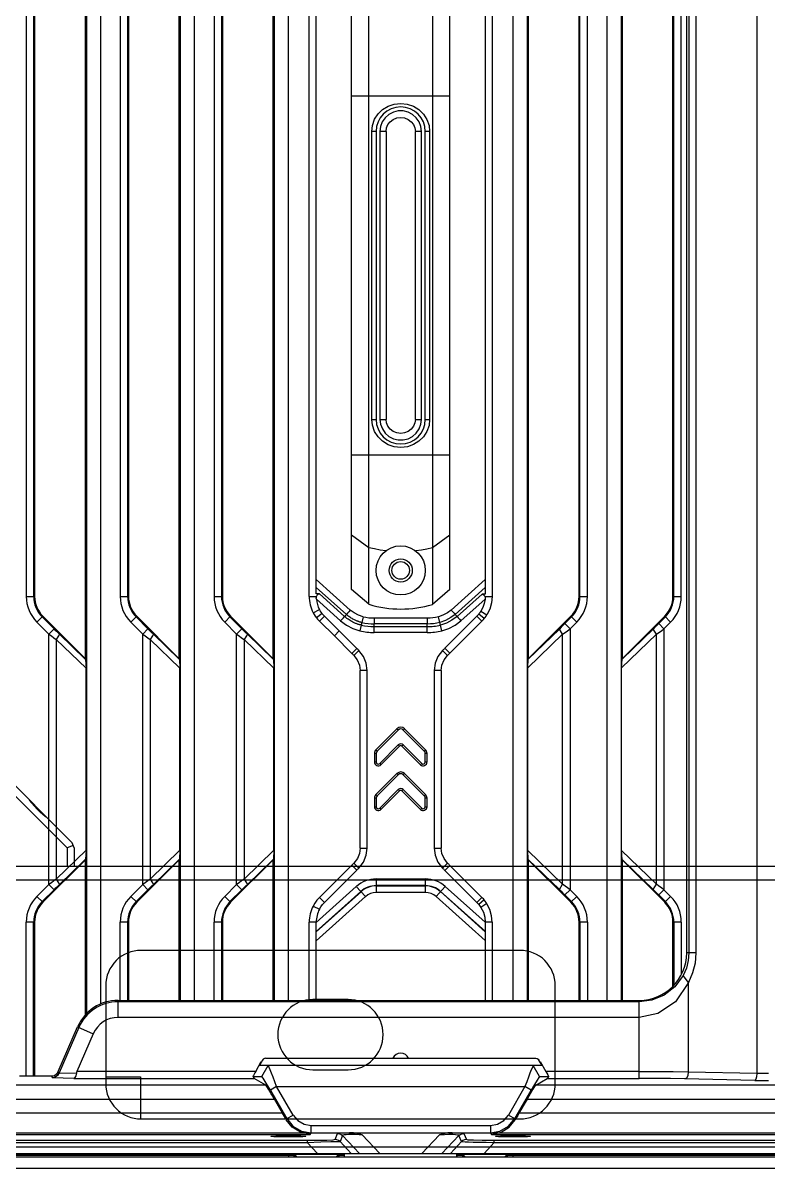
# Model space of a CAD drawing. Header units: millimetres. Extents: x -3132 to 28633, y 682 to 5849.
# Drawn here: x 23632.1 to 23738.2, y 4833.6 to 4996.7 of the extents above; entities that cross this region are included whole.
import ezdxf

# ---------------------------------------------------------------- set-up
doc = ezdxf.new("R2010")
doc.units = ezdxf.units.MM
doc.layers.add('02___PRT_ALL_AXES', color=7, linetype='Continuous')

# ---------------------------------------------------------------- blocks, each defined once
blk = doc.blocks.new('gf')
at = {"linetype": 'Continuous'}
for p, q in [((19934.49, 5447.26), (19934.49, 5019.82)), ((19899.82, 5030.21), (19899.82, 5253.52)), ((19901.82, 5252.62), (19901.82, 5030.21)), ((19913.19, 5030.21), (19913.19, 5253.52)), ((19915.19, 5252.62), (19915.19, 5030.21)), ((19867.76, 5231.19), (19867.76, 5030.21)), ((19865.77, 5229.2), (19865.77, 5030.21)), ((19854.39, 5217.82), (19854.39, 5030.21)), ((19852.4, 5215.83), (19852.4, 5030.21)), ((19841.02, 5204.45), (19841.02, 5029.65)), ((19839.03, 5202.46), (19839.03, 5028.24)), ((19838.88, 5078.85), (19838.88, 5188.02)), ((19852.25, 5078.85), (19852.25, 5188.02)), ((19865.62, 5078.85), (19865.62, 5188.02)), ((19901.96, 5188.04), (19901.96, 5078.84)), ((19915.33, 5188.04), (19915.33, 5078.84)), ((19888.32, 5180.27), (19888.32, 5086.6)), ((19830.47, 5179.14), (19830.47, 5087.73)), ((19831.52, 5179.14), (19831.52, 5087.73)), ((19831.66, 5179.14), (19831.66, 5087.73)), ((19843.84, 5179.14), (19843.84, 5087.73)), ((19844.89, 5179.14), (19844.89, 5087.73)), ((19845.03, 5179.14), (19845.03, 5087.73)), ((19857.21, 5179.14), (19857.21, 5087.73)), ((19858.26, 5179.14), (19858.26, 5087.73)), ((19858.4, 5179.14), (19858.4, 5087.73)), ((19870.76, 5087.73), (19870.76, 5179.14)), ((19871.77, 5088.08), (19871.76, 5179.06)), ((19879.26, 5086.61), (19879.26, 5180.26)), ((19895.82, 5179.08), (19895.82, 5088.06)), ((19896.82, 5179.14), (19896.82, 5087.73)), ((19909.19, 5087.73), (19909.19, 5179.14)), ((19909.32, 5087.73), (19909.32, 5179.14)), ((19910.38, 5087.73), (19910.38, 5179.14)), ((19922.56, 5087.73), (19922.56, 5179.14)), ((19922.69, 5087.73), (19922.69, 5179.14)), ((19923.75, 5087.73), (19923.75, 5179.14)), ((19876.79, 5088.7), (19876.79, 5178.17)), ((19890.79, 5088.69), (19890.79, 5178.18)), ((19924.51, 5173.43), (19924.51, 5036.97)), ((19924.82, 5173.43), (19924.82, 5036.97)), ((19925.81, 5173.43), (19925.81, 5036.97)), ((19890.79, 5158.96), (19876.79, 5158.96)), ((19879.67, 5112.93), (19879.67, 5153.93)), ((19880.29, 5153.93), (19879.67, 5153.93)), ((19880.29, 5153.93), (19880.29, 5112.93)), ((19880.84, 5153.93), (19880.84, 5112.93)), ((19881.71, 5153.93), (19880.84, 5153.93)), ((19881.71, 5153.93), (19881.71, 5112.93)), ((19885.88, 5112.93), (19885.88, 5153.93)), ((19886.74, 5153.93), (19885.88, 5153.93)), ((19886.74, 5112.93), (19886.74, 5153.93)), ((19887.29, 5112.93), (19887.29, 5153.93)), ((19887.91, 5153.93), (19887.29, 5153.93)), ((19887.91, 5153.93), (19887.91, 5112.93)), ((19879.67, 5112.93), (19880.29, 5112.93)), ((19880.84, 5112.93), (19881.71, 5112.93)), ((19885.88, 5112.93), (19886.74, 5112.93)), ((19887.29, 5112.93), (19887.91, 5112.93)), ((19876.79, 5107.91), (19890.79, 5107.91)), ((19879.26, 5094.66), (19876.79, 5096.44)), ((19890.79, 5096.43), (19888.32, 5094.65)), ((19876.61, 5085.79), (19871.76, 5090.14)), ((19876.06, 5085.17), (19871.77, 5089.02)), ((19895.82, 5090.12), (19890.99, 5085.79)), ((19895.82, 5089), (19891.53, 5085.16)), ((19830.47, 5087.73), (19831.66, 5087.73)), ((19843.84, 5087.73), (19845.03, 5087.73)), ((19857.21, 5087.73), (19858.4, 5087.73)), ((19870.76, 5087.73), (19871.81, 5087.73)), ((19872.21, 5088.08), (19871.77, 5088.08)), ((19871.78, 5087.34), (19875.23, 5084.25)), ((19872.21, 5088.08), (19875.78, 5084.87)), ((19879.26, 5086.61), (19876.79, 5088.7)), ((19890.79, 5088.69), (19888.32, 5086.6)), ((19891.81, 5084.86), (19895.38, 5088.06)), ((19895.82, 5088.06), (19895.38, 5088.06)), ((19895.77, 5087.73), (19896.82, 5087.73)), ((19909.19, 5087.73), (19910.38, 5087.73)), ((19922.56, 5087.73), (19923.75, 5087.73)), ((19871.34, 5085.4), (19872.22, 5085.87)), ((19892.36, 5084.24), (19895.8, 5087.32)), ((19832.83, 5084.9), (19831.99, 5084.06)), ((19831.99, 5084.06), (19833.68, 5082.37)), ((19832.73, 5084.81), (19834.42, 5083.12)), ((19838.88, 5078.85), (19832.83, 5084.9)), ((19846.2, 5084.9), (19845.36, 5084.06)), ((19845.36, 5084.06), (19847.05, 5082.37)), ((19846.1, 5084.81), (19847.79, 5083.12)), ((19852.25, 5078.85), (19846.2, 5084.9)), ((19859.57, 5084.9), (19858.73, 5084.06)), ((19858.73, 5084.06), (19860.42, 5082.37)), ((19859.47, 5084.81), (19861.16, 5083.12)), ((19865.62, 5078.85), (19859.57, 5084.9)), ((19872.59, 5085.3), (19871.8, 5084.68)), ((19872.24, 5084.19), (19872.94, 5084.91)), ((19872.26, 5084.17), (19874.34, 5082.12)), ((19875.04, 5082.82), (19872.94, 5084.91)), ((19875.78, 5084.87), (19876.06, 5085.17)), ((19878.46, 5084.84), (19877.96, 5082.83)), ((19880.01, 5084.67), (19887.57, 5084.67)), ((19889.65, 5082.83), (19889.15, 5084.84)), ((19894.65, 5084.93), (19890.09, 5080.37)), ((19890.8, 5079.66), (19895.35, 5084.21)), ((19891.81, 5084.86), (19891.53, 5085.16)), ((19895.35, 5084.21), (19894.65, 5084.93)), ((19895.67, 5084.56), (19894.9, 5085.2)), ((19895.22, 5085.63), (19896.07, 5085.1)), ((19908.02, 5084.9), (19901.96, 5078.84)), ((19907.16, 5083.86), (19908.11, 5084.81)), ((19907.91, 5083.11), (19908.86, 5084.06)), ((19908.86, 5084.06), (19908.02, 5084.9)), ((19921.39, 5084.9), (19915.33, 5078.84)), ((19920.53, 5083.86), (19921.48, 5084.81)), ((19921.28, 5083.11), (19922.23, 5084.06)), ((19922.23, 5084.06), (19921.39, 5084.9)), ((19833.68, 5082.37), (19834.42, 5083.12)), ((19847.05, 5082.37), (19847.79, 5083.12)), ((19860.42, 5082.37), (19861.16, 5083.12)), ((19874.34, 5082.12), (19875.04, 5082.82)), ((19877.54, 5080.32), (19875.04, 5082.82)), ((19887.57, 5083.83), (19880.02, 5083.83)), ((19880.02, 5083.43), (19880.02, 5083.83)), ((19880.02, 5083.43), (19887.57, 5083.43)), ((19887.56, 5082.6), (19880.02, 5082.6)), ((19887.57, 5083.43), (19887.57, 5083.83)), ((19906.38, 5083.08), (19901.95, 5078.81)), ((19906.84, 5082.34), (19906.38, 5083.08)), ((19907.16, 5083.86), (19907.91, 5083.11)), ((19907.91, 5083.11), (19907.91, 5045.97)), ((19919.75, 5083.08), (19915.32, 5078.81)), ((19920.21, 5082.34), (19919.75, 5083.08)), ((19920.53, 5083.86), (19921.28, 5083.11)), ((19921.28, 5083.11), (19921.28, 5045.97)), ((19833.68, 5046.71), (19833.68, 5082.37)), ((19835.21, 5082.35), (19834.74, 5081.6)), ((19834.74, 5081.6), (19838.99, 5077.51)), ((19834.74, 5081.6), (19834.74, 5047.48)), ((19838.92, 5078.76), (19835.21, 5082.35)), ((19847.05, 5046.71), (19847.05, 5082.37)), ((19848.58, 5082.35), (19848.11, 5081.6)), ((19848.11, 5081.6), (19852.36, 5077.51)), ((19848.11, 5081.6), (19848.11, 5047.48)), ((19852.29, 5078.76), (19848.58, 5082.35)), ((19860.42, 5046.71), (19860.42, 5082.37)), ((19861.95, 5082.35), (19861.48, 5081.6)), ((19861.48, 5081.6), (19865.73, 5077.51)), ((19861.48, 5081.6), (19861.48, 5047.48)), ((19865.66, 5078.76), (19861.95, 5082.35)), ((19874.34, 5082.12), (19876.83, 5079.61)), ((19901.88, 5077.55), (19906.84, 5082.34)), ((19906.84, 5046.74), (19906.84, 5082.34)), ((19915.25, 5077.55), (19920.21, 5082.34)), ((19920.21, 5046.74), (19920.21, 5082.34)), ((19876.83, 5079.61), (19877.54, 5080.32)), ((19877.12, 5079.33), (19877.83, 5080.04)), ((19890.46, 5079.33), (19889.75, 5080.03)), ((19890.09, 5080.37), (19890.8, 5079.66)), ((19838.92, 5078.76), (19838.88, 5078.85)), ((19838.92, 5078.76), (19838.99, 5077.51)), ((19852.29, 5078.76), (19852.25, 5078.85)), ((19852.29, 5078.76), (19852.36, 5077.51)), ((19865.66, 5078.76), (19865.62, 5078.85)), ((19865.66, 5078.76), (19865.73, 5077.51)), ((19901.88, 5077.55), (19901.95, 5078.81)), ((19901.88, 5051.53), (19901.88, 5077.55)), ((19915.25, 5077.55), (19915.32, 5078.81)), ((19915.25, 5051.53), (19915.25, 5077.55)), ((19838.99, 5051.58), (19838.99, 5077.51)), ((19852.36, 5051.58), (19852.36, 5077.51)), ((19865.73, 5051.58), (19865.73, 5077.51)), ((19879.02, 5077.19), (19878.02, 5077.19)), ((19878.02, 5051.89), (19878.02, 5077.19)), ((19879.02, 5051.89), (19879.02, 5077.19)), ((19889.57, 5077.19), (19888.57, 5077.19)), ((19888.57, 5077.19), (19888.57, 5051.89)), ((19889.57, 5077.19), (19889.57, 5051.89)), ((19883.26, 5068.88), (19880.26, 5065.88)), ((19880.44, 5065.7), (19883.44, 5068.7)), ((19883.44, 5068.7), (19883.26, 5068.88)), ((19884.32, 5068.88), (19884.15, 5068.7)), ((19884.15, 5068.7), (19887.15, 5065.7)), ((19887.32, 5065.88), (19884.32, 5068.88)), ((19883.44, 5066.58), (19880.8, 5063.95)), ((19880.98, 5063.77), (19883.62, 5066.4)), ((19883.62, 5066.4), (19883.44, 5066.58)), ((19884.15, 5066.58), (19883.97, 5066.4)), ((19883.97, 5066.4), (19886.6, 5063.77)), ((19886.78, 5063.95), (19884.15, 5066.58)), ((19880.29, 5065.35), (19880.04, 5065.35)), ((19880.04, 5065.35), (19880.04, 5064.16)), ((19880.26, 5065.88), (19880.44, 5065.7)), ((19880.29, 5065.35), (19880.29, 5064.16)), ((19887.15, 5065.7), (19887.32, 5065.88)), ((19887.54, 5065.35), (19887.29, 5065.35)), ((19887.29, 5064.16), (19887.29, 5065.35)), ((19887.54, 5064.16), (19887.54, 5065.35)), ((19880.04, 5064.16), (19880.29, 5064.16)), ((19880.8, 5063.95), (19880.98, 5063.77)), ((19886.6, 5063.77), (19886.78, 5063.95)), ((19887.29, 5064.16), (19887.54, 5064.16)), ((19883.26, 5062.51), (19880.26, 5059.51)), ((19880.44, 5059.34), (19883.44, 5062.34)), ((19883.44, 5062.34), (19883.26, 5062.51)), ((19884.32, 5062.51), (19884.15, 5062.34)), ((19884.15, 5062.34), (19887.15, 5059.34)), ((19887.32, 5059.51), (19884.32, 5062.51)), ((19883.44, 5060.22), (19880.8, 5057.58)), ((19880.98, 5057.41), (19883.62, 5060.04)), ((19883.62, 5060.04), (19883.44, 5060.22)), ((19884.15, 5060.22), (19883.97, 5060.04)), ((19883.97, 5060.04), (19886.6, 5057.41)), ((19886.78, 5057.58), (19884.15, 5060.22)), ((19880.29, 5058.98), (19880.04, 5058.98)), ((19880.04, 5058.98), (19880.04, 5057.79)), ((19880.26, 5059.51), (19880.44, 5059.34)), ((19880.29, 5058.98), (19880.29, 5057.79)), ((19887.15, 5059.34), (19887.32, 5059.51)), ((19887.54, 5058.98), (19887.29, 5058.98)), ((19887.29, 5057.79), (19887.29, 5058.98)), ((19887.54, 5057.79), (19887.54, 5058.98)), ((19880.04, 5057.79), (19880.29, 5057.79)), ((19880.8, 5057.58), (19880.98, 5057.41)), ((19886.6, 5057.41), (19886.78, 5057.58)), ((19887.29, 5057.79), (19887.54, 5057.79)), ((19838.99, 5051.58), (19834.74, 5047.48)), ((19838.99, 5051.58), (19838.92, 5050.32)), ((19852.36, 5051.58), (19848.11, 5047.48)), ((19852.36, 5051.58), (19852.29, 5050.32)), ((19865.73, 5051.58), (19861.48, 5047.48)), ((19865.73, 5051.58), (19865.66, 5050.32)), ((19878.02, 5051.89), (19879.02, 5051.89)), ((19888.57, 5051.89), (19889.57, 5051.89)), ((19906.84, 5046.74), (19901.88, 5051.53)), ((19901.95, 5050.27), (19901.88, 5051.53)), ((19920.21, 5046.74), (19915.25, 5051.53)), ((19915.32, 5050.27), (19915.25, 5051.53)), ((19832.83, 5044.18), (19838.88, 5050.23)), ((19835.21, 5046.73), (19838.92, 5050.32)), ((19838.92, 5050.32), (19838.88, 5050.23)), ((19838.88, 5028.03), (19838.88, 5050.23)), ((19846.2, 5044.18), (19852.25, 5050.23)), ((19848.58, 5046.73), (19852.29, 5050.32)), ((19852.29, 5050.32), (19852.25, 5050.23)), ((19852.25, 5030.21), (19852.25, 5050.23)), ((19859.57, 5044.18), (19865.62, 5050.23)), ((19861.95, 5046.73), (19865.66, 5050.32)), ((19865.62, 5030.21), (19865.62, 5050.23)), ((19901.95, 5050.27), (19906.38, 5046)), ((19901.95, 5050.25), (19901.96, 5050.25)), ((19901.96, 5050.25), (19901.96, 5030.21)), ((19901.96, 5050.24), (19908.02, 5044.18)), ((19915.32, 5050.27), (19919.75, 5046)), ((19915.32, 5050.25), (19915.33, 5050.25)), ((19915.33, 5050.25), (19915.33, 5030.21)), ((19915.33, 5050.24), (19921.39, 5044.18)), ((19876.82, 5049.46), (19872.23, 5044.87)), ((19872.93, 5044.16), (19877.53, 5048.75)), ((19877.53, 5048.75), (19876.82, 5049.46)), ((19877.12, 5049.76), (19877.83, 5049.05)), ((19890.46, 5049.75), (19889.75, 5049.04)), ((19890.79, 5049.43), (19890.08, 5048.72)), ((19890.08, 5048.72), (19894.64, 5044.16)), ((19895.33, 5044.88), (19890.79, 5049.43)), ((19833.68, 5046.71), (19831.99, 5045.02)), ((19834.42, 5045.96), (19833.68, 5046.71)), ((19834.74, 5047.48), (19835.21, 5046.73)), ((19847.05, 5046.71), (19845.36, 5045.02)), ((19847.79, 5045.96), (19847.05, 5046.71)), ((19848.11, 5047.48), (19848.58, 5046.73)), ((19860.42, 5046.71), (19858.73, 5045.02)), ((19861.16, 5045.96), (19860.42, 5046.71)), ((19861.48, 5047.48), (19861.95, 5046.73)), ((19880.29, 5047.5), (19887.3, 5047.5)), ((19880.29, 5047.5), (19880.29, 5045.56)), ((19887.3, 5045.56), (19887.3, 5047.5)), ((19906.38, 5046), (19906.84, 5046.74)), ((19919.75, 5046), (19920.21, 5046.74)), ((19831.99, 5045.02), (19832.83, 5044.18)), ((19832.73, 5044.27), (19834.42, 5045.96)), ((19845.36, 5045.02), (19846.2, 5044.18)), ((19847.79, 5045.96), (19846.1, 5044.27)), ((19858.73, 5045.02), (19859.57, 5044.18)), ((19861.16, 5045.96), (19859.47, 5044.27)), ((19877.47, 5046.42), (19871.76, 5041.3)), ((19878.11, 5045.72), (19871.76, 5040.03)), ((19871.76, 5039.97), (19878.14, 5045.68)), ((19871.76, 5038.69), (19878.77, 5044.98)), ((19878.77, 5044.98), (19877.47, 5046.42)), ((19887.3, 5046.55), (19880.29, 5046.55)), ((19880.29, 5046.51), (19887.3, 5046.51)), ((19887.3, 5045.56), (19880.29, 5045.56)), ((19890.11, 5046.43), (19888.82, 5044.98)), ((19888.82, 5044.98), (19895.82, 5038.72)), ((19889.45, 5045.69), (19895.82, 5039.99)), ((19895.82, 5040.05), (19889.48, 5045.72)), ((19895.82, 5041.33), (19890.11, 5046.43)), ((19907.91, 5045.97), (19907.16, 5045.22)), ((19907.16, 5045.22), (19908.11, 5044.27)), ((19908.86, 5045.02), (19907.91, 5045.97)), ((19908.02, 5044.18), (19908.86, 5045.02)), ((19921.28, 5045.97), (19920.53, 5045.22)), ((19920.53, 5045.22), (19921.48, 5044.27)), ((19922.23, 5045.02), (19921.28, 5045.97)), ((19921.39, 5044.18), (19922.23, 5045.02)), ((19871.32, 5043.64), (19872.21, 5043.19)), ((19872.23, 5044.87), (19872.93, 5044.16)), ((19895.33, 5044.88), (19894.64, 5044.16)), ((19895.67, 5044.52), (19894.9, 5043.88)), ((19896.07, 5043.99), (19895.22, 5043.45)), ((19831.66, 5041.35), (19830.47, 5041.35)), ((19830.47, 5019.41), (19830.47, 5041.35)), ((19831.52, 5019.41), (19831.52, 5041.35)), ((19831.66, 5041.35), (19831.66, 5019.41)), ((19845.03, 5041.35), (19843.84, 5041.35)), ((19843.84, 5030.21), (19843.84, 5041.35)), ((19844.89, 5041.35), (19844.89, 5030.21)), ((19845.03, 5041.35), (19845.03, 5030.21)), ((19858.4, 5041.35), (19857.21, 5041.35)), ((19857.21, 5030.21), (19857.21, 5041.35)), ((19858.26, 5041.35), (19858.26, 5030.21)), ((19858.4, 5041.35), (19858.4, 5030.21)), ((19871.76, 5041.35), (19870.76, 5041.35)), ((19870.76, 5030.21), (19870.76, 5041.35)), ((19871.76, 5030.21), (19871.76, 5041.35)), ((19896.82, 5041.35), (19895.82, 5041.33)), ((19895.82, 5041.33), (19895.82, 5030.21)), ((19896.82, 5041.35), (19896.82, 5030.21)), ((19910.38, 5041.35), (19909.19, 5041.35)), ((19909.19, 5030.21), (19909.19, 5041.35)), ((19909.32, 5041.35), (19909.32, 5030.21)), ((19910.38, 5041.35), (19910.38, 5030.21)), ((19923.75, 5041.35), (19922.56, 5041.35)), ((19922.56, 5032.23), (19922.56, 5041.35)), ((19922.69, 5041.35), (19922.69, 5032.43)), ((19923.75, 5041.35), (19923.75, 5034)), ((19925.81, 5036.97), (19924.51, 5036.97)), ((19924.79, 5032.76), (19924.02, 5033.74)), ((19924.79, 5020.04), (19924.79, 5032.76)), ((19843.54, 5030.21), (19917.76, 5030.21)), ((19843.54, 5027.78), (19843.54, 5030.21)), ((19917.76, 5030.01), (19843.54, 5030.01)), ((19917.76, 5019.1), (19917.76, 5030.21)), ((19917.76, 5027.78), (19843.54, 5027.78)), ((19835.01, 5020.07), (19837.78, 5026.44)), ((19837.97, 5026.36), (19835.16, 5019.91)), ((19840.01, 5025.47), (19837.68, 5020.1)), ((19837.78, 5026.44), (19840.01, 5025.47)), ((19863.14, 5020.1), (19863.94, 5021.49)), ((19864.11, 5021.72), (19863.66, 5020.93)), ((19903.92, 5020.93), (19863.66, 5020.93)), ((19864.01, 5019.38), (19864.91, 5020.93)), ((19864.54, 5021.96), (19903.04, 5021.96)), ((19903.57, 5019.38), (19902.67, 5020.93)), ((19903.04, 5021.96), (19903.21, 5021.93)), ((19903.92, 5020.93), (19903.47, 5021.72)), ((19903.64, 5021.49), (19904.45, 5020.1)), ((19834.07, 5019.41), (19829.51, 5019.41)), ((19834.07, 5019.41), (19834.21, 5019.2)), ((19837.23, 5019.1), (19834.21, 5019.2)), ((19835.12, 5019.81), (19834.99, 5020.01)), ((19835.16, 5019.91), (19837.6, 5019.83)), ((19837.23, 5019.1), (19862.92, 5019.1)), ((19863.14, 5020.1), (19837.68, 5020.1)), ((19862.74, 5019.38), (19864.01, 5019.38)), ((19864.56, 5018.15), (19862.92, 5019.1)), ((19903.02, 5018.15), (19904.66, 5019.1)), ((19903.57, 5019.38), (19904.85, 5019.38)), ((19917.76, 5020.1), (19904.45, 5020.1)), ((19904.66, 5019.1), (19917.76, 5019.1)), ((19934.21, 5018.82), (19924.27, 5019.04)), ((19924.79, 5020.04), (19934.49, 5019.83)), ((19936.16, 5019.82), (19934.49, 5019.82)), ((19864.56, 5018.15), (19799.43, 5018.15)), ((19866.12, 5017.93), (19865.23, 5017.42)), ((19865.23, 5017.42), (19867.57, 5013.37)), ((19866.12, 5017.93), (19901.46, 5017.93)), ((19868.46, 5013.89), (19866.12, 5017.93)), ((19901.46, 5017.93), (19899.12, 5013.89)), ((19900.02, 5013.37), (19902.36, 5017.42)), ((19902.36, 5017.42), (19901.46, 5017.93)), ((20114.56, 5018.15), (19903.02, 5018.15)), ((19934.21, 5018.82), (19936.16, 5018.82)), ((19798.6, 5016.16), (19865.8, 5016.16)), ((19866.97, 5014.13), (19865.8, 5016.16)), ((19901.79, 5016.16), (19900.62, 5014.13)), ((19901.79, 5016.16), (20115.8, 5016.16)), ((19866.97, 5014.13), (19796.57, 5014.13)), ((20116.97, 5014.13), (19900.62, 5014.13)), ((19867.57, 5013.37), (19867.48, 5013.22)), ((19867.57, 5013.37), (19868.46, 5013.89)), ((19871.03, 5012.4), (19896.56, 5012.4)), ((19871.03, 5011.37), (19871.03, 5012.4)), ((19896.56, 5012.4), (19896.56, 5011.37)), ((19899.12, 5013.89), (19900.02, 5013.37)), ((19900.1, 5013.22), (19900.02, 5013.37)), ((19796.57, 5011.13), (19870.89, 5011.13)), ((19870.89, 5011.13), (19871.03, 5011.37)), ((19871.03, 5011.37), (19876.48, 5011.37)), ((19874.44, 5010.39), (19874.8, 5011.26)), ((19875.51, 5010.97), (19875.15, 5010.1)), ((19877.92, 5008.43), (19875.51, 5010.97)), ((19878.28, 5011.08), (19880.8, 5008.43)), ((19886.79, 5008.43), (19889.31, 5011.08)), ((19892.07, 5010.97), (19889.66, 5008.43)), ((19891.11, 5011.37), (19896.56, 5011.37)), ((19892.44, 5010.1), (19892.07, 5010.97)), ((19892.78, 5011.26), (19893.14, 5010.39)), ((19896.56, 5011.37), (19896.7, 5011.13)), ((19896.7, 5011.13), (20120.89, 5011.13)), ((19786.52, 5009.96), (19870.48, 5009.96)), ((19870.48, 5010.25), (19786.56, 5010.25)), ((19870.48, 5010.25), (19870.48, 5009.96)), ((19871.93, 5008.43), (19870.48, 5009.96)), ((19875.15, 5010.1), (19876.73, 5008.43)), ((19890.86, 5008.43), (19892.44, 5010.1)), ((19897.1, 5009.96), (19895.66, 5008.43)), ((20120.48, 5010.25), (19897.1, 5010.25)), ((19897.1, 5009.96), (19897.1, 5010.25)), ((19897.1, 5009.96), (20120.48, 5009.96)), ((19758.79, 5008.43), (20258.79, 5008.43))]:
    blk.add_line(p, q, dxfattribs=at)
for points in [[(19879.67, 5153.93), (19879.77, 5154.79), (19880.08, 5155.66), (19880.56, 5156.42), (19881.21, 5157.05), (19882, 5157.54), (19882.87, 5157.83), (19883.81, 5157.93)], [(19883.81, 5157.93), (19884.73, 5157.83), (19885.6, 5157.53), (19886.39, 5157.04), (19887.04, 5156.4), (19887.52, 5155.64), (19887.82, 5154.78), (19887.91, 5153.93)], [(19886.74, 5153.93), (19886.66, 5154.63), (19886.41, 5155.29), (19886, 5155.89), (19885.47, 5156.36), (19884.84, 5156.69), (19884.15, 5156.86), (19883.44, 5156.86), (19882.75, 5156.69), (19882.11, 5156.36), (19881.58, 5155.89), (19881.17, 5155.29), (19880.92, 5154.63), (19880.84, 5153.93)], [(19881.71, 5153.93), (19881.77, 5154.43), (19881.97, 5154.9), (19882.3, 5155.32), (19882.73, 5155.65), (19883.24, 5155.86), (19883.79, 5155.93), (19884.34, 5155.86), (19884.85, 5155.65), (19885.28, 5155.32), (19885.61, 5154.9), (19885.81, 5154.43), (19885.88, 5153.93)], [(19883.81, 5108.93), (19882.88, 5109.03), (19882.01, 5109.33), (19881.21, 5109.82), (19880.56, 5110.46), (19880.07, 5111.22), (19879.76, 5112.09), (19879.67, 5112.93)], [(19880.84, 5112.93), (19880.92, 5112.24), (19881.18, 5111.57), (19881.58, 5110.98), (19882.12, 5110.51), (19882.75, 5110.17), (19883.44, 5110.01), (19884.14, 5110.01), (19884.83, 5110.17), (19885.47, 5110.51), (19886, 5110.98), (19886.41, 5111.57), (19886.66, 5112.24), (19886.74, 5112.93)], [(19885.88, 5112.93), (19885.81, 5112.44), (19885.61, 5111.97), (19885.29, 5111.55), (19884.85, 5111.22), (19884.34, 5111.01), (19883.79, 5110.94), (19883.24, 5111.01), (19882.73, 5111.22), (19882.3, 5111.55), (19881.97, 5111.97), (19881.77, 5112.44), (19881.71, 5112.93)], [(19887.91, 5112.93), (19887.82, 5112.08), (19887.51, 5111.22), (19887.03, 5110.46), (19886.39, 5109.83), (19885.61, 5109.34), (19884.74, 5109.04), (19883.81, 5108.93)], [(19881.66, 5094.21), (19880.85, 5094.33), (19880.05, 5094.48), (19879.26, 5094.66)], [(19888.32, 5094.65), (19887.53, 5094.47), (19886.73, 5094.32), (19885.93, 5094.21)], [(19871.78, 5087.34), (19871.77, 5087.48), (19871.78, 5087.61), (19871.81, 5087.73)], [(19871.81, 5087.73), (19871.91, 5087.92), (19872.04, 5088.04), (19872.21, 5088.08)], [(19895.38, 5088.06), (19895.54, 5088.02), (19895.68, 5087.91), (19895.77, 5087.73)], [(19895.77, 5087.73), (19895.8, 5087.61), (19895.81, 5087.47), (19895.8, 5087.32)], [(19896.82, 5087.73), (19896.74, 5086.81), (19896.48, 5085.93), (19896.07, 5085.1)], [(19872.59, 5085.3), (19872.45, 5085.49), (19872.33, 5085.68), (19872.22, 5085.87)], [(19876.61, 5085.79), (19876.39, 5085.55), (19876.2, 5085.34), (19876.06, 5085.17)], [(19878.46, 5084.84), (19877.79, 5085.06), (19877.17, 5085.38), (19876.61, 5085.79)], [(19890.99, 5085.79), (19890.43, 5085.38), (19889.81, 5085.06), (19889.15, 5084.84)], [(19890.99, 5085.79), (19891.2, 5085.55), (19891.39, 5085.33), (19891.53, 5085.16)], [(19895.8, 5087.32), (19895.69, 5086.73), (19895.5, 5086.16), (19895.22, 5085.63)], [(19871.34, 5085.41), (19871.47, 5085.16), (19871.63, 5084.92), (19871.8, 5084.68)], [(19871.8, 5084.68), (19871.95, 5084.51), (19872.09, 5084.34), (19872.26, 5084.17)], [(19875.23, 5084.25), (19875.45, 5084.49), (19875.64, 5084.7), (19875.78, 5084.87)], [(19875.23, 5084.25), (19876.06, 5083.63), (19876.98, 5083.16), (19877.96, 5082.83)], [(19878.16, 5083.64), (19878.12, 5083.65), (19878.09, 5083.66), (19878.05, 5083.67), (19878, 5083.68), (19877.96, 5083.69), (19877.91, 5083.7), (19877.86, 5083.72), (19877.81, 5083.74), (19877.75, 5083.75), (19877.69, 5083.78), (19877.62, 5083.8), (19877.54, 5083.83), (19877.46, 5083.86), (19877.37, 5083.89), (19877.28, 5083.93), (19877.18, 5083.98), (19877.08, 5084.02), (19876.97, 5084.08), (19876.85, 5084.14), (19876.73, 5084.2), (19876.59, 5084.28), (19876.45, 5084.37), (19876.3, 5084.47), (19876.13, 5084.59), (19875.96, 5084.72), (19875.78, 5084.87)], [(19876.06, 5085.17), (19876.23, 5085.03), (19876.39, 5084.91), (19876.54, 5084.8), (19876.68, 5084.7), (19876.82, 5084.62), (19876.94, 5084.55), (19877.06, 5084.49), (19877.17, 5084.43), (19877.27, 5084.38), (19877.37, 5084.34), (19877.46, 5084.3), (19877.55, 5084.26), (19877.63, 5084.23), (19877.7, 5084.2), (19877.77, 5084.18), (19877.84, 5084.15), (19877.9, 5084.13), (19877.95, 5084.12), (19878.01, 5084.1), (19878.06, 5084.09), (19878.1, 5084.07), (19878.15, 5084.06), (19878.19, 5084.05), (19878.22, 5084.04), (19878.26, 5084.03)], [(19880.01, 5084.67), (19880.01, 5084.34), (19880.02, 5084.06), (19880.02, 5083.83)], [(19887.57, 5084.67), (19887.57, 5084.34), (19887.57, 5084.06), (19887.57, 5083.83)], [(19891.53, 5085.16), (19890.92, 5084.71), (19890.19, 5084.32), (19889.35, 5084.03)], [(19891.81, 5084.86), (19891.09, 5084.34), (19890.3, 5083.92), (19889.45, 5083.64)], [(19889.65, 5082.83), (19890.62, 5083.16), (19891.53, 5083.63), (19892.36, 5084.24)], [(19891.81, 5084.86), (19891.95, 5084.7), (19892.15, 5084.48), (19892.36, 5084.24)], [(19894.9, 5085.2), (19894.82, 5085.11), (19894.73, 5085.02), (19894.65, 5084.93)], [(19894.9, 5085.2), (19894.95, 5085.26), (19894.98, 5085.31), (19895.02, 5085.35), (19895.06, 5085.39), (19895.09, 5085.43), (19895.11, 5085.47), (19895.14, 5085.51), (19895.16, 5085.54), (19895.18, 5085.57), (19895.2, 5085.6), (19895.22, 5085.63)], [(19895.35, 5084.21), (19895.46, 5084.32), (19895.56, 5084.44), (19895.67, 5084.56)], [(19895.67, 5084.56), (19895.81, 5084.74), (19895.95, 5084.92), (19896.07, 5085.1)], [(19835.21, 5082.35), (19834.95, 5082.59), (19834.69, 5082.85), (19834.42, 5083.12)], [(19848.58, 5082.35), (19848.32, 5082.59), (19848.06, 5082.85), (19847.79, 5083.12)], [(19861.95, 5082.35), (19861.69, 5082.59), (19861.43, 5082.85), (19861.16, 5083.12)], [(19880.02, 5082.6), (19880.02, 5083.2), (19880.02, 5083.43)], [(19887.56, 5082.6), (19887.56, 5082.92), (19887.57, 5083.2), (19887.57, 5083.43)], [(19907.16, 5083.86), (19906.89, 5083.59), (19906.63, 5083.33), (19906.38, 5083.08)], [(19906.84, 5082.34), (19907.19, 5082.59), (19907.54, 5082.85), (19907.91, 5083.11)], [(19920.53, 5083.86), (19920.26, 5083.59), (19920, 5083.33), (19919.75, 5083.08)], [(19920.21, 5082.34), (19920.56, 5082.59), (19920.91, 5082.85), (19921.28, 5083.11)], [(19833.68, 5082.37), (19834.04, 5082.11), (19834.39, 5081.85), (19834.74, 5081.6)], [(19847.05, 5082.37), (19847.41, 5082.11), (19847.76, 5081.85), (19848.11, 5081.6)], [(19860.42, 5082.37), (19860.78, 5082.11), (19861.13, 5081.85), (19861.48, 5081.6)], [(19877.12, 5079.33), (19877.61, 5078.68), (19877.91, 5077.96), (19878.02, 5077.19)], [(19879.02, 5077.19), (19878.88, 5078.21), (19878.48, 5079.18), (19877.83, 5080.04)], [(19889.75, 5080.03), (19889.1, 5079.18), (19888.7, 5078.21), (19888.57, 5077.19)], [(19889.57, 5077.19), (19889.67, 5077.96), (19889.97, 5078.68), (19890.46, 5079.33)], [(19901.95, 5078.81), (19901.95, 5078.82), (19901.95, 5078.83), (19901.96, 5078.84)], [(19915.32, 5078.81), (19915.32, 5078.82), (19915.32, 5078.83), (19915.33, 5078.84)], [(19878.02, 5051.89), (19877.91, 5051.13), (19877.62, 5050.4), (19877.12, 5049.76)], [(19877.83, 5049.05), (19878.48, 5049.9), (19878.88, 5050.87), (19879.02, 5051.89)], [(19888.57, 5051.89), (19888.7, 5050.87), (19889.1, 5049.9), (19889.75, 5049.04)], [(19890.46, 5049.75), (19889.97, 5050.4), (19889.67, 5051.12), (19889.57, 5051.89)], [(19834.74, 5047.48), (19834.39, 5047.23), (19834.04, 5046.97), (19833.68, 5046.71)], [(19834.42, 5045.96), (19834.69, 5046.23), (19834.95, 5046.49), (19835.21, 5046.73)], [(19848.11, 5047.48), (19847.76, 5047.23), (19847.41, 5046.97), (19847.05, 5046.71)], [(19847.79, 5045.96), (19848.06, 5046.23), (19848.32, 5046.49), (19848.58, 5046.73)], [(19861.48, 5047.48), (19861.13, 5047.23), (19860.78, 5046.97), (19860.42, 5046.71)], [(19861.16, 5045.96), (19861.43, 5046.23), (19861.69, 5046.49), (19861.95, 5046.73)], [(19907.91, 5045.97), (19907.54, 5046.23), (19907.19, 5046.49), (19906.84, 5046.74)], [(19921.28, 5045.97), (19920.91, 5046.23), (19920.56, 5046.49), (19920.21, 5046.74)], [(19906.38, 5046), (19906.63, 5045.75), (19906.89, 5045.49), (19907.16, 5045.22)], [(19919.75, 5046), (19920, 5045.75), (19920.26, 5045.49), (19920.53, 5045.22)], [(19872.23, 5044.87), (19871.86, 5044.48), (19871.56, 5044.06), (19871.32, 5043.64)], [(19872.21, 5043.19), (19872.4, 5043.52), (19872.64, 5043.85), (19872.93, 5044.16)], [(19894.64, 5044.16), (19894.73, 5044.07), (19894.81, 5043.98), (19894.9, 5043.88)], [(19894.9, 5043.88), (19895.02, 5043.73), (19895.12, 5043.59), (19895.22, 5043.45)], [(19895.22, 5043.45), (19895.56, 5042.77), (19895.76, 5042.06), (19895.82, 5041.33)], [(19895.67, 5044.52), (19895.56, 5044.65), (19895.45, 5044.77), (19895.33, 5044.88)], [(19896.07, 5043.98), (19895.95, 5044.17), (19895.81, 5044.34), (19895.67, 5044.52)], [(19896.82, 5041.33), (19896.74, 5042.26), (19896.48, 5043.15), (19896.07, 5043.98)], [(19924.82, 5036.97), (19924.73, 5035.88), (19924.47, 5034.79), (19924.02, 5033.74)], [(19925.81, 5036.97), (19925.7, 5035.53), (19925.36, 5034.12), (19924.79, 5032.76)], [(19924.02, 5033.74), (19922.82, 5032.12), (19921.31, 5030.96), (19919.57, 5030.25), (19917.76, 5030.01)], [(19924.79, 5032.76), (19922.92, 5030), (19920.41, 5028.32), (19917.76, 5027.78)], [(19866.12, 5017.93), (19865.85, 5018.63), (19865.61, 5019.28), (19865.39, 5019.85), (19865.2, 5020.32), (19865.04, 5020.66), (19864.95, 5020.87), (19864.91, 5020.93)], [(19902.67, 5020.93), (19902.64, 5020.87), (19902.54, 5020.66), (19902.39, 5020.32), (19902.2, 5019.85), (19901.98, 5019.28), (19901.73, 5018.63), (19901.46, 5017.93)], [(19903.21, 5021.93), (19903.36, 5021.85), (19903.47, 5021.72)], [(19835.01, 5020.07), (19834.79, 5019.72), (19834.47, 5019.49), (19834.07, 5019.41)], [(19835.16, 5019.91), (19834.91, 5019.5), (19834.6, 5019.28), (19834.21, 5019.2)], [(19837.6, 5019.83), (19837.52, 5019.47), (19837.39, 5019.21), (19837.23, 5019.1)], [(19865.23, 5017.42), (19864.63, 5018.44), (19864.19, 5019.15), (19864.01, 5019.38)], [(19903.57, 5019.38), (19903.47, 5019.25), (19903.21, 5018.85), (19902.82, 5018.22), (19902.36, 5017.42)], [(19904.45, 5020.1), (19904.6, 5019.83), (19904.74, 5019.59), (19904.85, 5019.38)], [(19904.85, 5019.38), (19904.76, 5019.24), (19904.69, 5019.14), (19904.66, 5019.1)], [(19917.76, 5020.1), (19920.21, 5020.09), (19922.58, 5020.07), (19924.79, 5020.04)], [(19924.27, 5019.04), (19922.22, 5019.07), (19920.03, 5019.09), (19917.76, 5019.1)], [(19924.27, 5019.04), (19924.52, 5019.17), (19924.71, 5019.53), (19924.79, 5020.04)], [(19934.49, 5019.82), (19934.45, 5019.34), (19934.35, 5018.97), (19934.21, 5018.82)], [(19900.62, 5014.13), (19900.45, 5013.83), (19900.28, 5013.54), (19900.1, 5013.22)], [(19870.89, 5011.13), (19869.51, 5011.43), (19868.34, 5012.16), (19867.48, 5013.22)], [(19867.57, 5013.37), (19868.44, 5012.32), (19869.68, 5011.6), (19871.03, 5011.37)], [(19868.46, 5013.89), (19869.12, 5013.1), (19870.02, 5012.58), (19871.03, 5012.4)], [(19896.56, 5012.4), (19897.57, 5012.58), (19898.46, 5013.1), (19899.12, 5013.89)], [(19896.56, 5011.37), (19897.91, 5011.6), (19899.14, 5012.32), (19900.02, 5013.37)], [(19896.7, 5011.13), (19898.08, 5011.43), (19899.24, 5012.16), (19900.1, 5013.22)], [(19874.8, 5011.26), (19875.06, 5011.23), (19875.3, 5011.13), (19875.51, 5010.97)], [(19875.51, 5010.97), (19875.49, 5011.04), (19875.57, 5011.07), (19875.76, 5011.1), (19876.04, 5011.13), (19876.4, 5011.14), (19876.86, 5011.14), (19877.36, 5011.14), (19877.86, 5011.13), (19878.28, 5011.08)], [(19878.28, 5011.08), (19877.67, 5011.23), (19877.07, 5011.33), (19876.48, 5011.37)], [(19891.11, 5011.37), (19890.52, 5011.33), (19889.91, 5011.23), (19889.31, 5011.08)], [(19889.31, 5011.08), (19890.02, 5011.13), (19890.66, 5011.14), (19891.2, 5011.14), (19891.6, 5011.12), (19891.88, 5011.09), (19892.06, 5011.06), (19892.08, 5010.97)], [(19892.07, 5010.97), (19892.28, 5011.13), (19892.52, 5011.23), (19892.78, 5011.26)], [(19874.44, 5010.39), (19874.11, 5010.33), (19873.26, 5010.28), (19872.03, 5010.26), (19870.48, 5010.25)], [(19870.48, 5009.96), (19872.4, 5010.05), (19873.83, 5010.1), (19874.74, 5010.11), (19875.15, 5010.1)], [(19875.15, 5010.1), (19874.94, 5010.25), (19874.7, 5010.35), (19874.44, 5010.39)], [(19893.14, 5010.39), (19892.88, 5010.36), (19892.64, 5010.26), (19892.44, 5010.1)], [(19892.44, 5010.1), (19892.61, 5010.1), (19892.95, 5010.08), (19893.45, 5010.06), (19894.11, 5010.04), (19894.95, 5010.02), (19895.94, 5010), (19897.1, 5009.96)], [(19897.1, 5010.25), (19895.38, 5010.26), (19894.14, 5010.29), (19893.41, 5010.33), (19893.14, 5010.39)]]:
    blk.add_lwpolyline(points, dxfattribs=at)
for radius in [3.5, 1.65, 1.25]:
    blk.add_circle((19883.79, 5091.43), radius, dxfattribs=at)
for centre, radius, start, end in [((19883.79, 5153.93), 3.5, 0, 180), ((19883.79, 5112.93), 3.5, 180, 0), ((19835.66, 5087.73), 5.19, 180, 225), ((19835.66, 5087.73), 4.13, 180, 225), ((19835.66, 5087.73), 4, 180, 225), ((19849.03, 5087.73), 5.19, 180, 225), ((19849.03, 5087.73), 4.13, 180, 225), ((19849.03, 5087.73), 4, 180, 225), ((19862.4, 5087.73), 5.19, 180, 225), ((19862.4, 5087.73), 4.13, 180, 225), ((19862.4, 5087.73), 4, 180, 225), ((19875.76, 5087.73), 5, 180, 207.7208), ((19875.76, 5087.73), 4, 185.5818, 207.7857), ((19905.19, 5087.73), 4, 315, 0), ((19905.19, 5087.73), 4.13, 315, 360), ((19905.19, 5087.73), 5.19, 315, 360), ((19918.56, 5087.73), 4, 315, 0), ((19918.56, 5087.73), 4.13, 315, 360), ((19918.56, 5087.73), 5.19, 315, 360), ((19875.68, 5087.72), 3.93, 218.1899, 225.8156), ((19879.91, 5090.77), 6.11, 256.245, 270.9699), ((19887.69, 5090.78), 6.11, 268.9535, 283.8737), ((19879.91, 5090.77), 8.18, 256.2456, 270.8143), ((19879.91, 5090.77), 7.34, 256.2454, 270.8543), ((19879.91, 5090.77), 6.94, 256.2454, 270.9177), ((19887.69, 5090.78), 8.18, 269.1203, 283.8735), ((19887.69, 5090.78), 6.94, 269.0094, 283.8732), ((19887.69, 5090.78), 7.35, 269.0774, 283.8732), ((19933.13, 5136.05), 79.71, 225.0747, 225.3655), ((19933.13, 5136.05), 78.71, 225.0755, 225.3705), ((19834.3, 5136.16), 78.9, 314.653, 315.0021), ((19834.3, 5136.16), 79.9, 314.6588, 315.0021), ((19883.79, 5068.35), 0.75, 45, 135), ((19883.79, 5068.35), 0.5, 45, 135), ((19883.79, 5066.23), 0.5, 45, 135), ((19883.79, 5066.23), 0.25, 45, 135), ((19880.79, 5065.35), 0.75, 135, 180), ((19880.79, 5065.35), 0.5, 135, 180), ((19886.79, 5065.35), 0.5, 0, 45), ((19886.79, 5065.35), 0.75, 0, 45), ((19880.59, 5064.16), 0.55, 180, 315), ((19880.59, 5064.16), 0.3, 180, 315), ((19886.99, 5064.16), 0.55, 225.0001, 0), ((19886.99, 5064.16), 0.3, 225.0001, 0), ((19883.79, 5061.98), 0.75, 45, 135), ((19883.79, 5061.98), 0.5, 45, 135), ((19883.79, 5059.86), 0.5, 45, 135), ((19883.79, 5059.86), 0.25, 45, 135), ((19880.79, 5058.98), 0.75, 135, 180), ((19880.79, 5058.98), 0.5, 135, 180), ((19886.79, 5058.98), 0.5, 0, 45), ((19886.79, 5058.98), 0.75, 0, 45), ((19880.59, 5057.79), 0.55, 180, 315), ((19880.59, 5057.79), 0.3, 180, 315), ((19886.99, 5057.79), 0.55, 225.0001, 0), ((19886.99, 5057.79), 0.3, 225.0001, 0), ((19933.09, 4993.04), 79.68, 134.6173, 134.9253), ((19933.09, 4993.04), 78.68, 134.6114, 134.9253), ((19834.27, 4992.91), 78.92, 44.9993, 45.3339), ((19834.27, 4992.91), 79.92, 44.9993, 45.3289), ((19880.29, 5043.28), 4.22, 90, 131.8997), ((19887.3, 5043.28), 4.22, 48.1871, 90), ((19835.66, 5041.35), 5.19, 135, 180), ((19849.03, 5041.35), 5.19, 135, 180), ((19862.4, 5041.35), 5.19, 135, 180), ((19880.29, 5043.28), 3.27, 90, 131.8997), ((19880.29, 5043.28), 3.23, 90, 131.8997), ((19880.29, 5043.28), 2.28, 90, 131.8997), ((19887.3, 5043.28), 3.27, 48.1871, 90), ((19887.3, 5043.28), 3.23, 48.1871, 90), ((19887.3, 5043.28), 2.28, 48.1871, 90), ((19905.19, 5041.35), 5.19, 0, 45), ((19918.56, 5041.35), 5.19, 0, 45), ((19835.66, 5041.35), 4.13, 135, 180), ((19835.66, 5041.35), 4, 135, 180), ((19849.03, 5041.35), 4.13, 135, 180), ((19849.03, 5041.35), 4, 135, 180), ((19862.4, 5041.35), 4.13, 135, 180), ((19862.4, 5041.35), 4, 135, 180), ((19875.76, 5041.35), 5, 152.7532, 180), ((19905.19, 5041.35), 4, 0, 45), ((19905.19, 5041.35), 4.13, 0, 45), ((19918.56, 5041.35), 4, 0, 45), ((19918.56, 5041.35), 4.13, 0, 45), ((19875.76, 5041.35), 4, 152.6526, 180), ((19917.76, 5036.97), 6.76, 270, 0), ((19843.54, 5023.93), 6.28, 90, 156.5), ((19843.54, 5023.93), 6.08, 90, 156.5), ((19843.54, 5023.93), 3.85, 90, 156.5), ((19883.79, 5021.43), 1.25, 25.9832, 154.0168)]:
    blk.add_arc(centre, radius, start, end, dxfattribs=at)
for centre, major_axis, ratio, start_param, end_param in [((19883.81, 5104.38), (0, -18.45), 0.92139, -0.27117, 0.268696), ((19864.54, 5021.47), (0.431, -0.249), 0.999391, 2.094395, 3.141065), ((19838.77, 5020.1), (1.08, 0.71), 0.655629, 2.356194, 2.632764), ((19863.18, 5020.1), (0.579, 1), 0.030215, -4.694904, -3.893281), ((19862.35, 5020.1), (-0.578, 1), 0.030233, -3.92824, -3.193974), ((19865.71, 5016.16), (-1.16, 2), 0.030233, -1.588271, -0.052381), ((19901.87, 5016.16), (1.16, 2), 0.030233, 0.052381, 1.588271), ((19866.85, 5014.13), (-1.73, 3), 0.030233, -1.894063, -1.588271)]:
    blk.add_ellipse(centre, major_axis=major_axis, ratio=ratio, start_param=start_param, end_param=end_param, dxfattribs=at)
for centre in [(19867.79, 5010.85), (19899.79, 5010.85)]:
    blk.add_ellipse(centre, major_axis=(2.5, 0), ratio=0.034921, dxfattribs=at)
blk = doc.blocks.new('*U110')
blk.add_blockref('gf', (-20008.79, -5261.93))
blk = doc.blocks.new('*U111')
at = {"color": 0, "linetype": 'ByBlock', "lineweight": -2, "transparency": 16777216}
blk.add_blockref('*U110', (500, 0), dxfattribs=at)
blk = doc.blocks.new('tgjn')
at = {"color": 114, "linetype": 'Continuous', "true_color": 0x139b48}
for p, q in [((19555.76, 6851.87), (19589.17, 6818.45)), ((19555.05, 6851.16), (19588.47, 6817.75)), ((19584.21, 6823.28), (19584.28, 6823.35)), ((19589.32, 6818.1), (19588.47, 6817.75)), ((19588.47, 6817.75), (19588.47, 6815.16)), ((19589.47, 6817.75), (19589.17, 6818.45)), ((19589.47, 6817.75), (19589.47, 6815.16)), ((19552.57, 6815.16), (19969.37, 6815.16)), ((19969.37, 6813.16), (19552.57, 6813.16)), ((19552.57, 6777.16), (19969.37, 6777.16)), ((19969.37, 6775.16), (19552.57, 6775.16))]:
    blk.add_line(p, q, dxfattribs=at)
for points in [[(19584.21, 6823.28), (19583.8, 6823.71), (19583.43, 6824.13), (19583.08, 6824.55)], [(19585.48, 6822.15), (19585.06, 6822.48), (19584.63, 6822.86), (19584.21, 6823.28)]]:
    blk.add_lwpolyline(points, dxfattribs=at)
for points in [[(19652.97, 6803.16), (19598.97, 6803.16, 0.414214), (19593.97, 6798.16), (19593.97, 6784.16, 0.414214), (19598.97, 6779.16), (19652.97, 6779.16, 0.414214), (19657.97, 6784.16), (19657.97, 6798.16, 0.414214)], [(19628.47, 6786.16, 1), (19628.47, 6796.16), (19623.47, 6796.16, 1), (19623.47, 6786.16)]]:
    blk.add_lwpolyline(points, format="xyb", close=True, dxfattribs=at)
at = {"layer": '02___PRT_ALL_AXES', "color": 114, "linetype": 'Continuous', "true_color": 0x139b48}
blk.add_lwpolyline([(19593.97, 6785.16), (19598.92, 6785.16), (19598.92, 6779.17)], dxfattribs=at)
blk = doc.blocks.new('*U114')
blk.add_blockref('tgjn', (-19767.97, -7030.66))
blk = doc.blocks.new('134567')
at = {"color": 7, "linetype": 'Continuous'}
for p, q in [((3244.08, 387.74), (3322.58, 387.74)), ((3314.63, 387.52), (3244.08, 387.52)), ((3244.08, 387.34), (3667.08, 387.34)), ((3314.63, 387.34), (3314.63, 387.52)), ((3315.63, 387.47), (3315.63, 387.34)), ((3315.63, 387.47), (3315.76, 387.34)), ((3321.53, 387.47), (3321.4, 387.34)), ((3321.53, 387.34), (3321.53, 387.47)), ((3322.53, 387.52), (3322.53, 387.34)), ((3322.58, 387.52), (3322.53, 387.52)), ((3322.58, 387.34), (3322.58, 387.84)), ((3338.58, 387.34), (3338.58, 387.84)), ((3338.58, 387.74), (3455.48, 387.74)), ((3338.63, 387.52), (3338.58, 387.52)), ((3338.63, 387.34), (3338.63, 387.52)), ((3339.63, 387.47), (3339.63, 387.34)), ((3339.63, 387.47), (3339.76, 387.34)), ((3345.53, 387.47), (3345.4, 387.34)), ((3345.53, 387.34), (3345.53, 387.47)), ((3346.53, 387.52), (3346.53, 387.34)), ((3424.31, 387.52), (3346.53, 387.52))]:
    blk.add_line(p, q, dxfattribs=at)
for centre, start_param, end_param in [((3314.63, 387.47), 0.05236, 1.570796), ((3322.53, 387.47), 1.570796, 3.089233), ((3338.63, 387.47), 0.05236, 1.570796), ((3346.53, 387.47), 1.570796, 3.089233)]:
    blk.add_ellipse(centre, major_axis=(1, 0), ratio=0.052408, start_param=start_param, end_param=end_param, dxfattribs=at)
at = {"layer": '02___PRT_ALL_AXES', "color": 7, "linetype": 'Continuous'}
blk.add_line((3322.58, 387.84), (3338.58, 387.84), dxfattribs=at)
blk = doc.blocks.new('*U299')
blk.add_blockref('134567', (-3455.58, -17.84))
blk = doc.blocks.new('*U300')
at = {"color": 0, "linetype": 'ByBlock', "lineweight": -2, "transparency": 16777216}
blk.add_blockref('*U299', (500, 0), dxfattribs=at)
blk = doc.blocks.new('4333343')
at = {"color": 114, "linetype": 'Continuous', "true_color": 0x139b48}
blk.add_line((3553.01, 2367.47), (3969.81, 2367.47), dxfattribs=at)
blk = doc.blocks.new('*U306')
blk.add_blockref('4333343', (-3768.41, -2000.97))
blk = doc.blocks.new('*U307')
at = {"color": 0, "linetype": 'ByBlock', "lineweight": -2, "transparency": 16777216}
blk.add_blockref('*U306', (500, 0), dxfattribs=at)

msp = doc.modelspace()

# ---------------------------------------------------------------- block references
at = {"color": 0, "linetype": 'ByBlock', "lineweight": -2, "transparency": 16777216}
msp.add_blockref('*U114', (23817.901, 5092.128), dxfattribs=at)
for name, p in [('*U111', (23310.901, 5089.228)), ('*U307', (23317.901, 4467.128)), ('*U300', (23310.901, 4465.728))]:
    msp.add_blockref(name, p)

doc.saveas('drawing.dxf')
